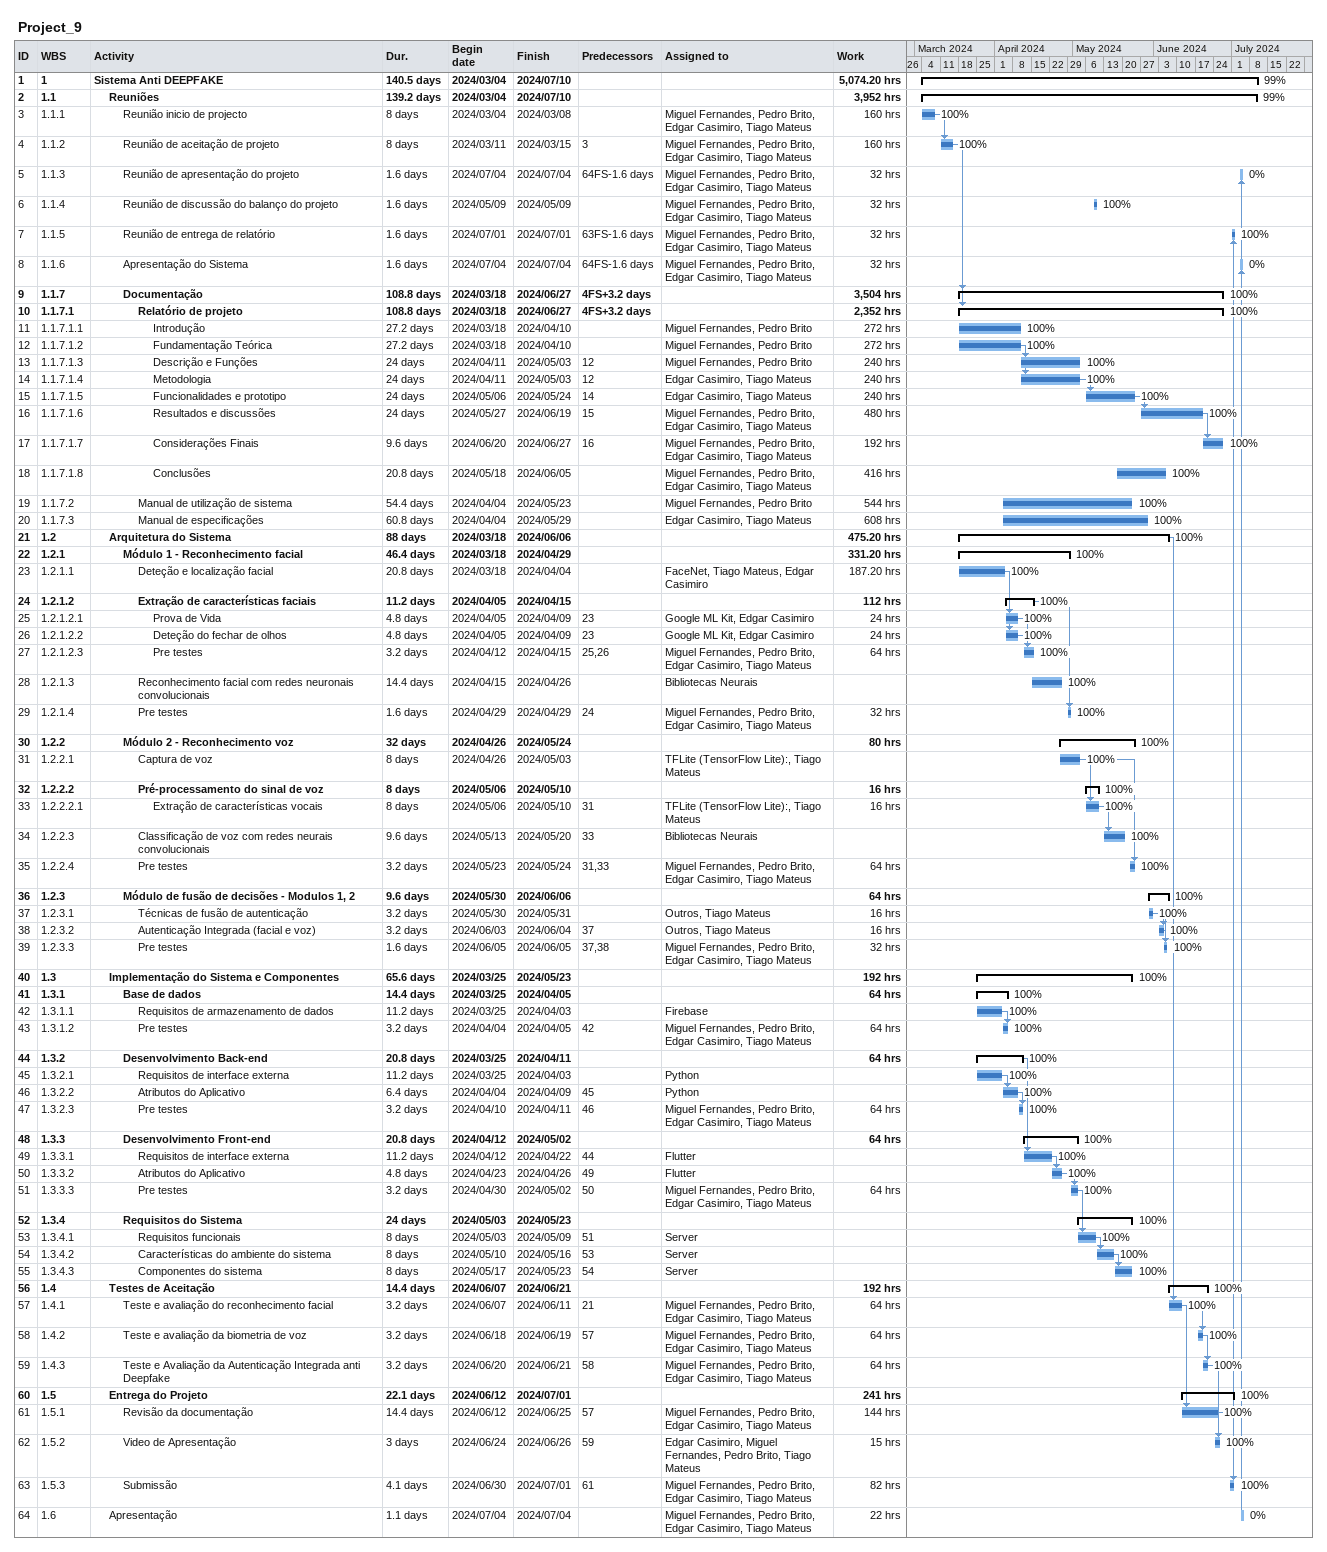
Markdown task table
Project_9

| ID | WBS | Task | Duration | Start | Finish | Predecessors | Resources | % complete | Work (h) |
|---|---|---|---|---|---|---|---|---|---|
| 1 | 1 | **Sistema Anti DEEPFAKE** | 140.5d | 2024-03-04 | 2024-07-10 |  |  | 99 | 5074.20 |
| 2 | 1.1 | **Reuniões** | 139.2d | 2024-03-04 | 2024-07-10 |  |  | 99 | 3952 |
| 3 | 1.1.1 | Reunião inicio de projecto | 8d | 2024-03-04 | 2024-03-08 |  | Miguel Fernandes, Pedro Brito, Edgar Casimiro, Tiago Mateus | 100 | 160 |
| 4 | 1.1.2 | Reunião de aceitação de projeto | 8d | 2024-03-11 | 2024-03-15 | 3 | Miguel Fernandes, Pedro Brito, Edgar Casimiro, Tiago Mateus | 100 | 160 |
| 5 | 1.1.3 | Reunião de apresentação do projeto | 1.6d | 2024-07-04 | 2024-07-04 | 64FS-1.6d | Miguel Fernandes, Pedro Brito, Edgar Casimiro, Tiago Mateus | 0 | 32 |
| 6 | 1.1.4 | Reunião de discussão do balanço do projeto | 1.6d | 2024-05-09 | 2024-05-09 |  | Miguel Fernandes, Pedro Brito, Edgar Casimiro, Tiago Mateus | 100 | 32 |
| 7 | 1.1.5 | Reunião de entrega de relatório | 1.6d | 2024-07-01 | 2024-07-01 | 63FS-1.6d | Miguel Fernandes, Pedro Brito, Edgar Casimiro, Tiago Mateus | 100 | 32 |
| 8 | 1.1.6 | Apresentação do Sistema | 1.6d | 2024-07-04 | 2024-07-04 | 64FS-1.6d | Miguel Fernandes, Pedro Brito, Edgar Casimiro, Tiago Mateus | 0 | 32 |
| 9 | 1.1.7 | **Documentação** | 108.8d | 2024-03-18 | 2024-06-27 | 4FS+3.2d |  | 100 | 3504 |
| 10 | 1.1.7.1 | **Relatório de projeto** | 108.8d | 2024-03-18 | 2024-06-27 | 4FS+3.2d |  | 100 | 2352 |
| 11 | 1.1.7.1.1 | Introdução | 27.2d | 2024-03-18 | 2024-04-10 |  | Miguel Fernandes, Pedro Brito | 100 | 272 |
| 12 | 1.1.7.1.2 | Fundamentação Teórica | 27.2d | 2024-03-18 | 2024-04-10 |  | Miguel Fernandes, Pedro Brito | 100 | 272 |
| 13 | 1.1.7.1.3 | Descrição e Funções | 24d | 2024-04-11 | 2024-05-03 | 12 | Miguel Fernandes, Pedro Brito | 100 | 240 |
| 14 | 1.1.7.1.4 | Metodologia | 24d | 2024-04-11 | 2024-05-03 | 12 | Edgar Casimiro, Tiago Mateus | 100 | 240 |
| 15 | 1.1.7.1.5 | Funcionalidades e prototipo | 24d | 2024-05-06 | 2024-05-24 | 14 | Edgar Casimiro, Tiago Mateus | 100 | 240 |
| 16 | 1.1.7.1.6 | Resultados e discussões | 24d | 2024-05-27 | 2024-06-19 | 15 | Miguel Fernandes, Pedro Brito, Edgar Casimiro, Tiago Mateus | 100 | 480 |
| 17 | 1.1.7.1.7 | Considerações Finais | 9.6d | 2024-06-20 | 2024-06-27 | 16 | Miguel Fernandes, Pedro Brito, Edgar Casimiro, Tiago Mateus | 100 | 192 |
| 18 | 1.1.7.1.8 | Conclusões | 20.8d | 2024-05-18 | 2024-06-05 |  | Miguel Fernandes, Pedro Brito, Edgar Casimiro, Tiago Mateus | 100 | 416 |
| 19 | 1.1.7.2 | Manual de utilização de sistema | 54.4d | 2024-04-04 | 2024-05-23 |  | Miguel Fernandes, Pedro Brito | 100 | 544 |
| 20 | 1.1.7.3 | Manual de especificações | 60.8d | 2024-04-04 | 2024-05-29 |  | Edgar Casimiro, Tiago Mateus | 100 | 608 |
| 21 | 1.2 | **Arquitetura do Sistema** | 88d | 2024-03-18 | 2024-06-06 |  |  | 100 | 475.20 |
| 22 | 1.2.1 | **Módulo 1 - Reconhecimento facial** | 46.4d | 2024-03-18 | 2024-04-29 |  |  | 100 | 331.20 |
| 23 | 1.2.1.1 | Deteção e localização facial | 20.8d | 2024-03-18 | 2024-04-04 |  | FaceNet, Tiago Mateus, Edgar Casimiro | 100 | 187.20 |
| 24 | 1.2.1.2 | **Extração de características faciais** | 11.2d | 2024-04-05 | 2024-04-15 |  |  | 100 | 112 |
| 25 | 1.2.1.2.1 | Prova de Vida | 4.8d | 2024-04-05 | 2024-04-09 | 23 | Google ML Kit, Edgar Casimiro | 100 | 24 |
| 26 | 1.2.1.2.2 | Deteção do fechar de olhos | 4.8d | 2024-04-05 | 2024-04-09 | 23 | Google ML Kit, Edgar Casimiro | 100 | 24 |
| 27 | 1.2.1.2.3 | Pre testes | 3.2d | 2024-04-12 | 2024-04-15 | 25, 26 | Miguel Fernandes, Pedro Brito, Edgar Casimiro, Tiago Mateus | 100 | 64 |
| 28 | 1.2.1.3 | Reconhecimento facial com redes neuronais convolucionais | 14.4d | 2024-04-15 | 2024-04-26 |  | Bibliotecas Neurais | 100 |  |
| 29 | 1.2.1.4 | Pre testes | 1.6d | 2024-04-29 | 2024-04-29 | 24 | Miguel Fernandes, Pedro Brito, Edgar Casimiro, Tiago Mateus | 100 | 32 |
| 30 | 1.2.2 | **Módulo 2 - Reconhecimento voz** | 32d | 2024-04-26 | 2024-05-24 |  |  | 100 | 80 |
| 31 | 1.2.2.1 | Captura de voz | 8d | 2024-04-26 | 2024-05-03 |  | TFLite (TensorFlow Lite):, Tiago Mateus | 100 |  |
| 32 | 1.2.2.2 | **Pré-processamento do sinal de voz** | 8d | 2024-05-06 | 2024-05-10 |  |  | 100 | 16 |
| 33 | 1.2.2.2.1 | Extração de características vocais | 8d | 2024-05-06 | 2024-05-10 | 31 | TFLite (TensorFlow Lite):, Tiago Mateus | 100 | 16 |
| 34 | 1.2.2.3 | Classificação de voz com redes neurais convolucionais | 9.6d | 2024-05-13 | 2024-05-20 | 33 | Bibliotecas Neurais | 100 |  |
| 35 | 1.2.2.4 | Pre testes | 3.2d | 2024-05-23 | 2024-05-24 | 31, 33 | Miguel Fernandes, Pedro Brito, Edgar Casimiro, Tiago Mateus | 100 | 64 |
| 36 | 1.2.3 | **Módulo de fusão de decisões - Modulos 1, 2** | 9.6d | 2024-05-30 | 2024-06-06 |  |  | 100 | 64 |
| 37 | 1.2.3.1 | Técnicas de fusão de autenticação | 3.2d | 2024-05-30 | 2024-05-31 |  | Outros, Tiago Mateus | 100 | 16 |
| 38 | 1.2.3.2 | Autenticação Integrada (facial e voz) | 3.2d | 2024-06-03 | 2024-06-04 | 37 | Outros, Tiago Mateus | 100 | 16 |
| 39 | 1.2.3.3 | Pre testes | 1.6d | 2024-06-05 | 2024-06-05 | 37, 38 | Miguel Fernandes, Pedro Brito, Edgar Casimiro, Tiago Mateus | 100 | 32 |
| 40 | 1.3 | **Implementação do Sistema e Componentes** | 65.6d | 2024-03-25 | 2024-05-23 |  |  | 100 | 192 |
| 41 | 1.3.1 | **Base de dados** | 14.4d | 2024-03-25 | 2024-04-05 |  |  | 100 | 64 |
| 42 | 1.3.1.1 | Requisitos de armazenamento de dados | 11.2d | 2024-03-25 | 2024-04-03 |  | Firebase | 100 |  |
| 43 | 1.3.1.2 | Pre testes | 3.2d | 2024-04-04 | 2024-04-05 | 42 | Miguel Fernandes, Pedro Brito, Edgar Casimiro, Tiago Mateus | 100 | 64 |
| 44 | 1.3.2 | **Desenvolvimento Back-end** | 20.8d | 2024-03-25 | 2024-04-11 |  |  | 100 | 64 |
| 45 | 1.3.2.1 | Requisitos de interface externa | 11.2d | 2024-03-25 | 2024-04-03 |  | Python | 100 |  |
| 46 | 1.3.2.2 | Atributos do Aplicativo | 6.4d | 2024-04-04 | 2024-04-09 | 45 | Python | 100 |  |
| 47 | 1.3.2.3 | Pre testes | 3.2d | 2024-04-10 | 2024-04-11 | 46 | Miguel Fernandes, Pedro Brito, Edgar Casimiro, Tiago Mateus | 100 | 64 |
| 48 | 1.3.3 | **Desenvolvimento Front-end** | 20.8d | 2024-04-12 | 2024-05-02 |  |  | 100 | 64 |
| 49 | 1.3.3.1 | Requisitos de interface externa | 11.2d | 2024-04-12 | 2024-04-22 | 44 | Flutter | 100 |  |
| 50 | 1.3.3.2 | Atributos do Aplicativo | 4.8d | 2024-04-23 | 2024-04-26 | 49 | Flutter | 100 |  |
| 51 | 1.3.3.3 | Pre testes | 3.2d | 2024-04-30 | 2024-05-02 | 50 | Miguel Fernandes, Pedro Brito, Edgar Casimiro, Tiago Mateus | 100 | 64 |
| 52 | 1.3.4 | **Requisitos do Sistema** | 24d | 2024-05-03 | 2024-05-23 |  |  | 100 |  |
| 53 | 1.3.4.1 | Requisitos funcionais | 8d | 2024-05-03 | 2024-05-09 | 51 | Server | 100 |  |
| 54 | 1.3.4.2 | Características do ambiente do sistema | 8d | 2024-05-10 | 2024-05-16 | 53 | Server | 100 |  |
| 55 | 1.3.4.3 | Componentes do sistema | 8d | 2024-05-17 | 2024-05-23 | 54 | Server | 100 |  |
| 56 | 1.4 | **Testes de Aceitação** | 14.4d | 2024-06-07 | 2024-06-21 |  |  | 100 | 192 |
| 57 | 1.4.1 | Teste e avaliação do reconhecimento facial | 3.2d | 2024-06-07 | 2024-06-11 | 21 | Miguel Fernandes, Pedro Brito, Edgar Casimiro, Tiago Mateus | 100 | 64 |
| 58 | 1.4.2 | Teste e avaliação da biometria de voz | 3.2d | 2024-06-18 | 2024-06-19 | 57 | Miguel Fernandes, Pedro Brito, Edgar Casimiro, Tiago Mateus | 100 | 64 |
| 59 | 1.4.3 | Teste e Avaliação da Autenticação Integrada anti Deepfake | 3.2d | 2024-06-20 | 2024-06-21 | 58 | Miguel Fernandes, Pedro Brito, Edgar Casimiro, Tiago Mateus | 100 | 64 |
| 60 | 1.5 | **Entrega do Projeto** | 22.1d | 2024-06-12 | 2024-07-01 |  |  | 100 | 241 |
| 61 | 1.5.1 | Revisão da documentação | 14.4d | 2024-06-12 | 2024-06-25 | 57 | Miguel Fernandes, Pedro Brito, Edgar Casimiro, Tiago Mateus | 100 | 144 |
| 62 | 1.5.2 | Video de Apresentação | 3d | 2024-06-24 | 2024-06-26 | 59 | Edgar Casimiro, Miguel Fernandes, Pedro Brito, Tiago Mateus | 100 | 15 |
| 63 | 1.5.3 | Submissão | 4.1d | 2024-06-30 | 2024-07-01 | 61 | Miguel Fernandes, Pedro Brito, Edgar Casimiro, Tiago Mateus | 100 | 82 |
| 64 | 1.6 | Apresentação | 1.1d | 2024-07-04 | 2024-07-04 |  | Miguel Fernandes, Pedro Brito, Edgar Casimiro, Tiago Mateus | 0 | 22 |
